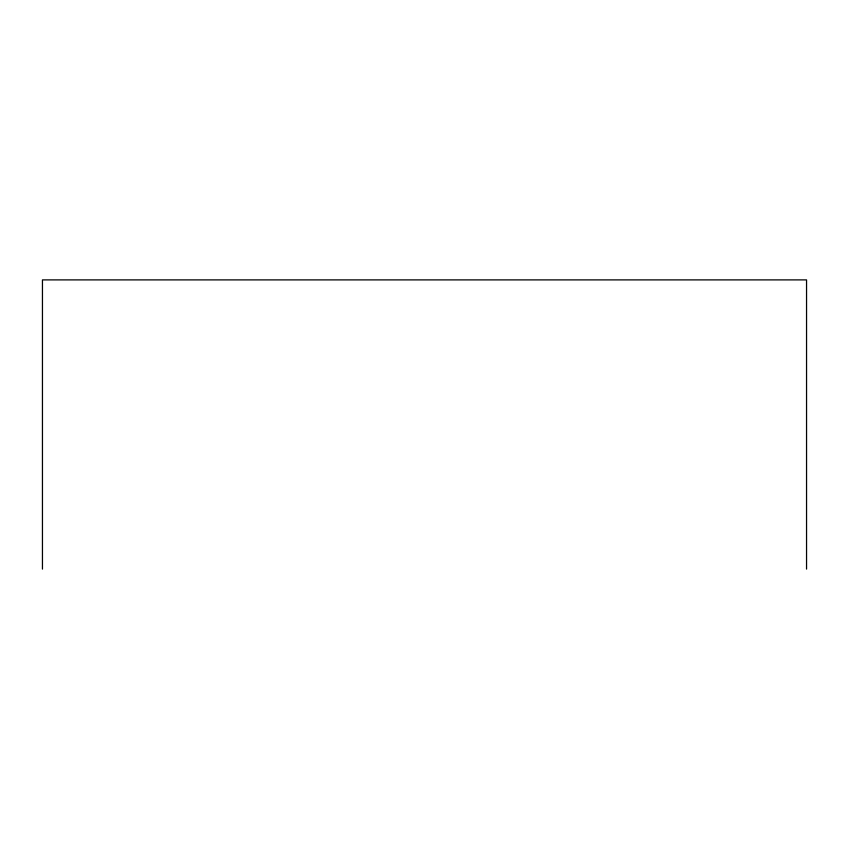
<?xml version="1.0" encoding="UTF-8"?>
<svg xmlns="http://www.w3.org/2000/svg" width="849" height="849" viewBox="0 0 849 849"><rect width="100%" height="100%" fill="white"/><g stroke="black" fill="none" stroke-linecap="round" stroke-linejoin="round"><path stroke-width="1.27" d="M806.55 569.106L806.55 279.894L42.45 279.894L42.45 569.106"/></g></svg>
